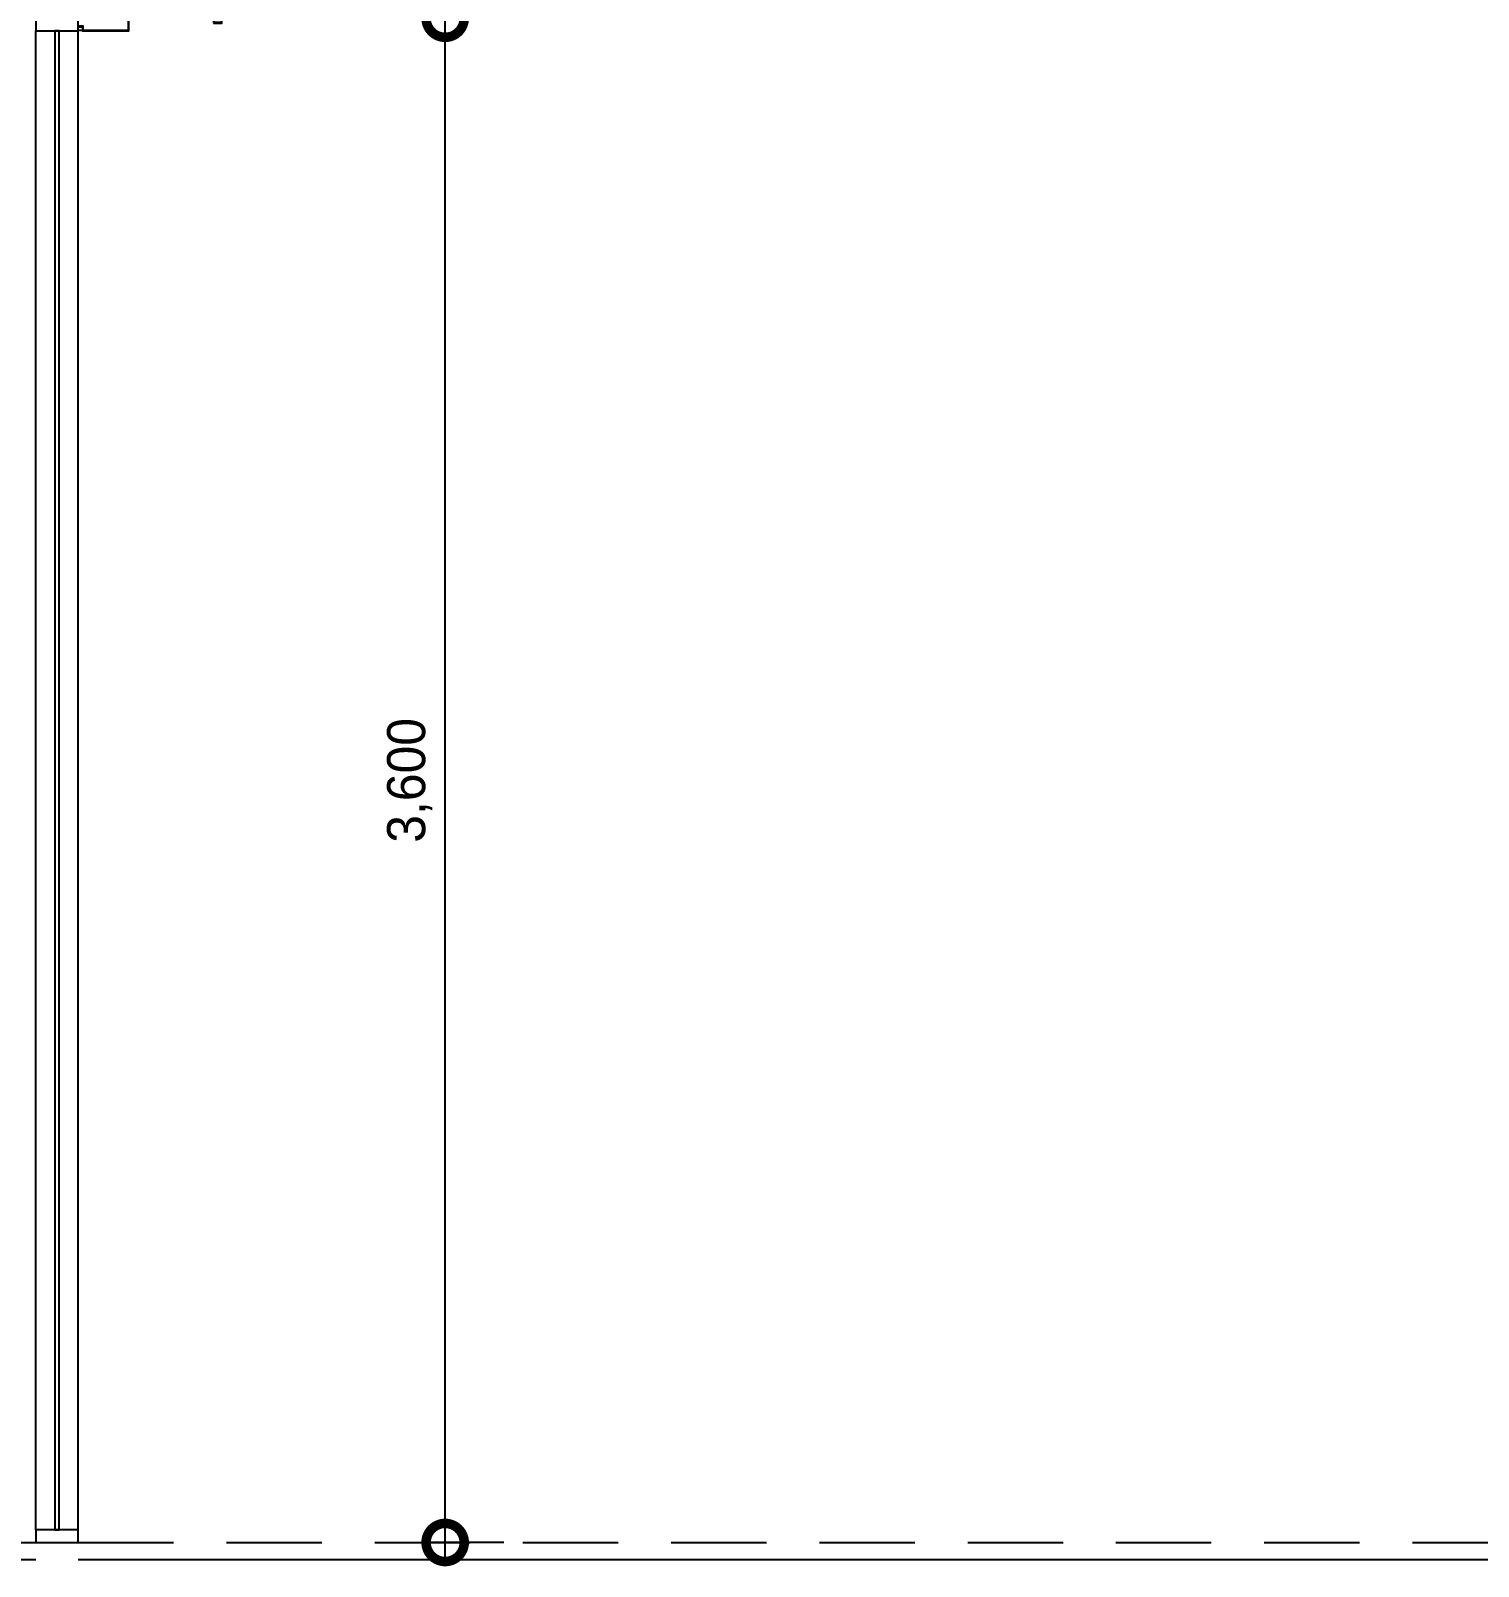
# Model space of a CAD drawing. Header units: millimetres. Extents: x 17311 to 801382, y -242618 to -104888.
# Drawn here: x 153383 to 156801, y -225715 to -222088 of the extents above; entities that cross this region are included whole.
import ezdxf

# ---------------------------------------------------------------- set-up
doc = ezdxf.new("R2010")
doc.units = ezdxf.units.MM
doc.header["$LTSCALE"] = 250
doc.linetypes.add('HID', pattern=[2.8, 1.8, -1])
doc.linetypes.add('HIDDEN', pattern=[9.525, 6.35, -3.175])
doc.layers.get('Defpoints').update_dxf_attribs({"color": 151})
for name, color, linetype in [('A-ALU', 4, 'Continuous'), ('A-CEIL', 8, 'Continuous'), ('A-FIN-8', 8, 'Continuous'), ('I-F-DOOR', 6, 'Continuous'), ('i-f-door-frame', 4, 'Continuous'), ('인테리어', 7, 'HIDDEN')]:
    doc.layers.add(name, color=color, linetype=linetype)
doc.layers.add('CK', color=221, linetype='Continuous', plot=False)
doc.styles.add('Gdim', font='')
doc.styles.get('Gdim').set_extended_font_data('Dotum')
doc.dimstyles.new('Gdim50', dxfattribs={"dimscale": 30, "dimtxt": 3, "dimasz": 6, "dimexe": 1.5, "dimexo": 2, "dimgap": 1, "dimtad": 1, "dimdec": 0, "dimzin": 0, "dimdsep": 46, "dimlunit": 6, "dimtxsty": 'Gdim', "dimblk": 'DOTSMALL', "dimcen": 1.5, "dimdle": 1.5, "dimclrd": 256, "dimclre": 256, "dimclrt": 256, "dimazin": 0, "dimtfac": 1, "dimtdec": 0, "dimtix": 1, "dimtmove": 2, "dimatfit": 3, "dimldrblk": 'DOTSMALL', "dimfxl": 1.5, "dimtolj": 1, "dimtzin": 0, "dimlwd": -1, "dimlwe": -1, "dimarcsym": 1})

# ---------------------------------------------------------------- blocks, each defined once
blk = doc.blocks.new('_DotSmall')
at = {"color": 0, "linetype": 'ByBlock', "const_width": 0.5}
blk.add_lwpolyline([(-0.0625, 0, 1), (0.0625, 0, 1)], format="xyb", close=True, dxfattribs=at)
blk = doc.blocks.new('*D53')
at = {"layer": 'CK', "transparency": 16777216}
for p, q in [((154361.6, -225703.4), (154361.6, -222013.4)), ((154499.9, -222058.4), (154316.6, -222058.4)), ((154499.9, -225658.4), (154316.6, -225658.4))]:
    blk.add_line(p, q, dxfattribs=at)
at = {"layer": 'Defpoints', "color": 0, "transparency": 16777216}
for p in [(154361.6, -222058.4), (154559.9, -222058.4), (154559.9, -225658.4)]:
    blk.add_point(p, dxfattribs=at)
at = {"layer": 'CK', "transparency": 16777216, "xscale": 180, "yscale": 180, "zscale": 180}
for p, rotation in [((154361.6, -222058.4), 90), ((154361.6, -225658.4), 270)]:
    blk.add_blockref('_DotSmall', p, dxfattribs=dict(at, rotation=rotation))
at = {"layer": 'CK', "transparency": 16777216, "insert": (154277.9, -223858.4), "char_height": 90, "attachment_point": 5, "rotation": 90, "style": 'Gdim'}
blk.add_mtext('\\A1;3,600', dxfattribs=at)

msp = doc.modelspace()

# ---------------------------------------------------------------- linework, layer by layer
at = {"layer": 'A-ALU', "elevation": 0}
msp.add_lwpolyline([(153814.7, -222069.6), (153834.7, -222069.6), (153834.7, -222058.4), (153833.5, -222058.4), (153833.5, -222068.4), (153815.9, -222068.4), (153815.9, -221878.4), (153613.5, -221878.4), (153613.5, -222087.2), (153506.6, -222087.2), (153506.6, -222077.2), (153495.4, -222077.2), (153495.4, -222078.4), (153505.4, -222078.4), (153505.4, -222088.4), (153614.7, -222088.4), (153614.7, -221879.6), (153814.7, -221879.6)], close=True, dxfattribs=at)
at = {"layer": 'A-CEIL'}
msp.add_arc((153500.4, -222096.7, 0), 9.72, 59.0425, 120.9575, dxfattribs=at)
at = {"layer": 'A-FIN-8'}
for p, q in [((149136.3, -225698.4), (153395.4, -225698.4)), ((153495.4, -225698.4), (159695.3, -225698.4))]:
    msp.add_line(p, q, dxfattribs=at)
at = {"layer": 'I-F-DOOR', "color": 4, "elevation": 0}
msp.add_lwpolyline([(153450.4, -222088.4), (153440.4, -222088.4), (153440.4, -225628.4), (153450.4, -225628.4)], close=True, dxfattribs=at)
at = {"layer": 'i-f-door-frame', "color": 4, "elevation": 0}
for points in [[(153395.4, -222058.4), (153395.4, -222088.4), (153495.4, -222088.4), (153495.4, -222058.4)], [(153395.4, -225628.4), (153395.4, -225658.4), (153495.4, -225658.4), (153495.4, -225628.4)]]:
    msp.add_lwpolyline(points, close=True, dxfattribs=at)
at = {"layer": 'i-f-door-frame', "color": 5, "elevation": 0}
for points in [[(153395.4, -225628.4), (153395.4, -222088.4)], [(153495.4, -225628.4), (153495.4, -222088.4)]]:
    msp.add_lwpolyline(points, dxfattribs=at)
at = {"layer": '인테리어', "linetype": 'HID', "ltscale": 0.5}
for p, q in [((149152.8, -225658.4), (153395.4, -225658.4)), ((153495.4, -225658.4), (159695.3, -225658.4))]:
    msp.add_line(p, q, dxfattribs=at)

# ---------------------------------------------------------------- dimensions: what is measured, and where the dimension line sits
at = {"layer": 'CK'}
dim = msp.add_linear_dim(base=(154361.6, -222058.4), p1=(154559.9, -225658.4), p2=(154559.9, -222058.4), angle=90, dimstyle='Gdim50', dxfattribs=at)
dim.commit()
dim.dimension.update_dxf_attribs({"geometry": '*D53', "text_midpoint": (154277.9, -223858.4)})

doc.saveas('drawing.dxf')
